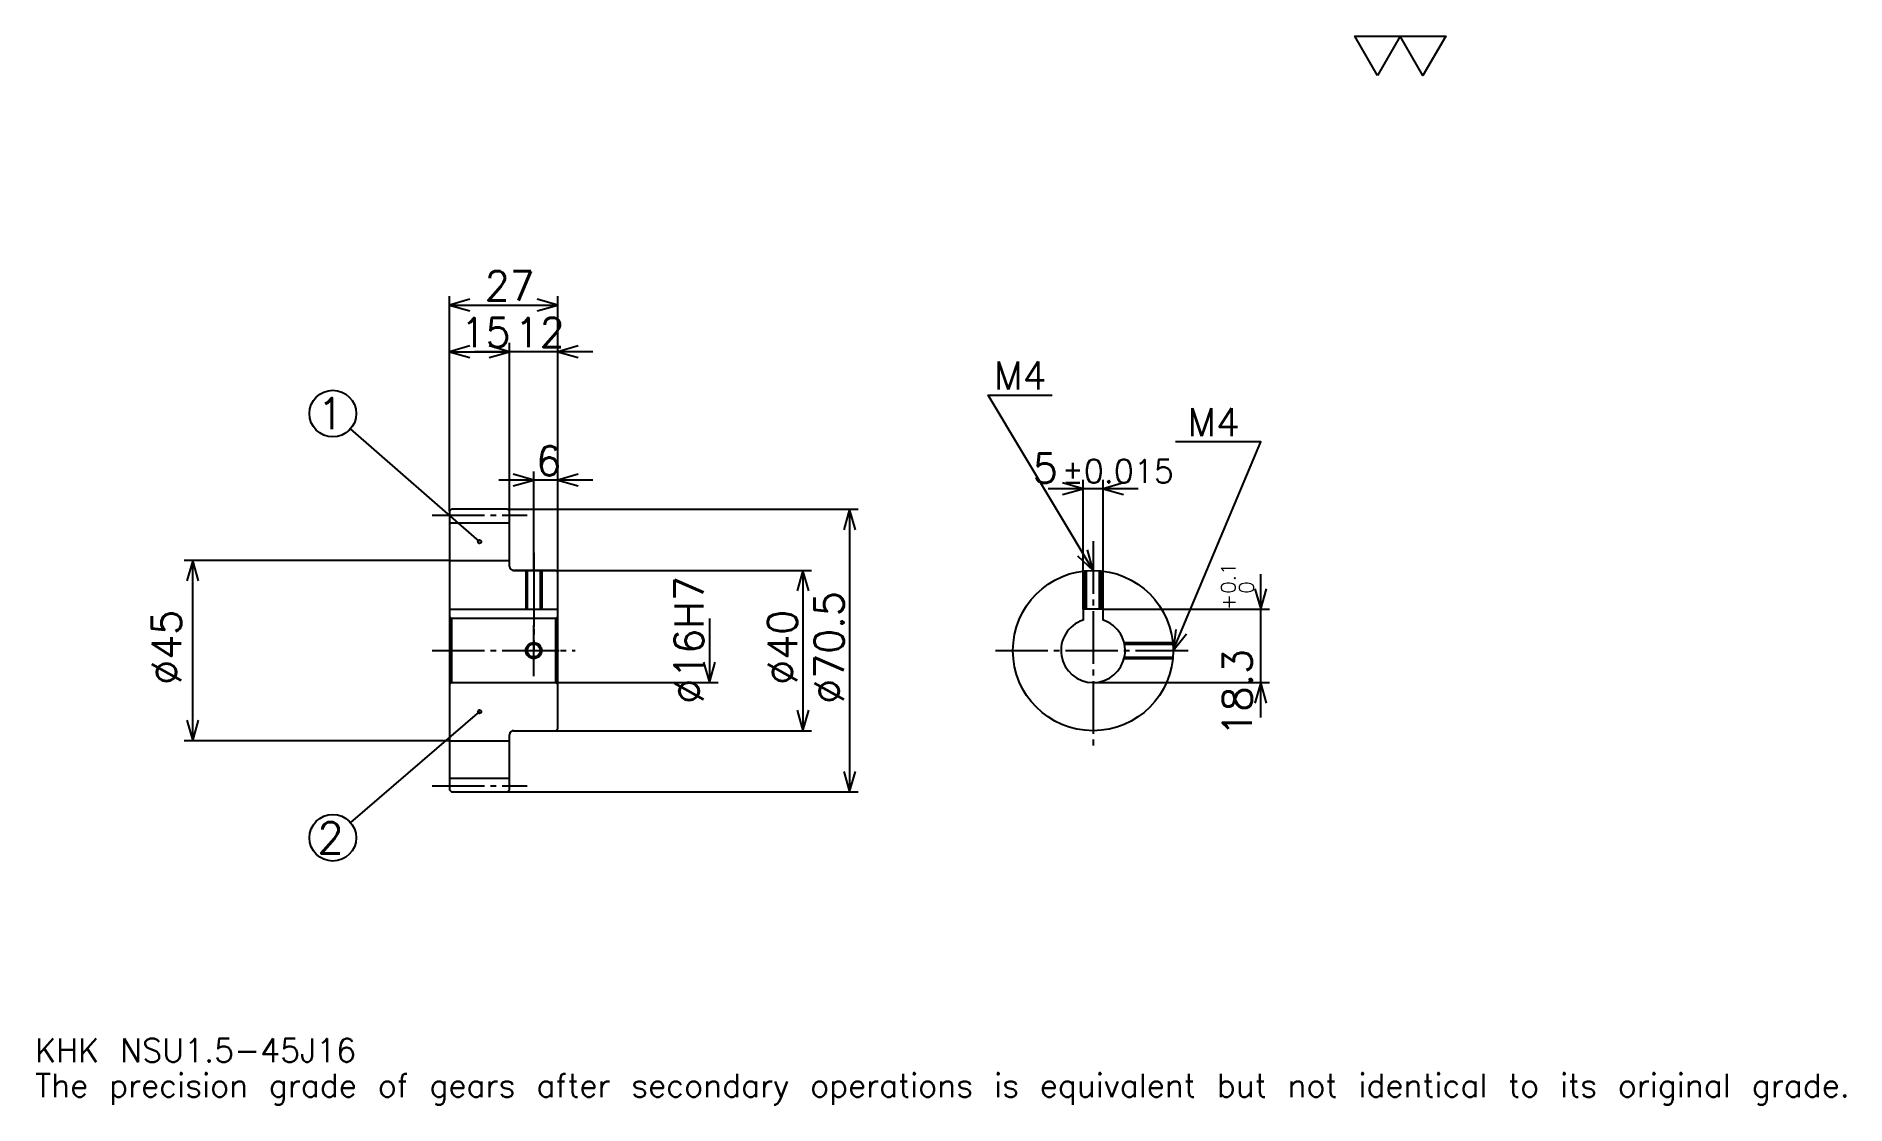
# Model space of a CAD drawing. Extents: x 15 to 466, y 5 to 272.
import ezdxf

# ---------------------------------------------------------------- set-up
doc = ezdxf.new("R2010")
doc.units = 0
doc.linetypes.add('DASHDOT', pattern=[17.478262, 13.108696, -1.456522, 1.456522, -1.456522])
doc.layers.get('0').update_dxf_attribs({"linetype": 'CONTINUOUS'})
doc.layers.add('DASHDOT', color=6, linetype='DASHDOT')
doc.styles.add('KANJI', font='TXT', dxfattribs={"bigfont": 'BIGFONT'})

msp = doc.modelspace()

# ---------------------------------------------------------------- linework, layer by layer
at = {"color": 5}
for p, q in [((117.978264, 153.956512), (117.978264, 207.119568)), ((117.978264, 204.934784), (144.978271, 204.934784)), ((144.978271, 153.956512), (144.978271, 207.119568)), ((132.978271, 153.956512), (132.978271, 195.467392)), ((117.978264, 193.282608), (132.978271, 193.282608)), ((153.717392, 193.282608), (124.239136, 193.282608)), ((125.478264, 145.894012), (93.238861, 174.007843)), ((138.978271, 153.956512), (138.978271, 163.42392)), ((153.717392, 161.239136), (130.239136, 161.239136)), ((289.82608, 159.097824), (267.347809, 159.097824)), ((276.086945, 129.006516), (276.086945, 161.282608)), ((281.086945, 129.006516), (281.086945, 161.282608)), ((117.978264, 153.456512), (117.978264, 153.956512)), ((132.478271, 153.956512), (144.978271, 153.956512)), ((132.978271, 153.456512), (132.978271, 153.956512)), ((138.978271, 138.706512), (138.978271, 153.956512)), ((138.978271, 138.706512), (138.978271, 153.956512)), ((144.978271, 153.956512), (219.989136, 153.956512)), ((144.978271, 138.206512), (144.978271, 153.956512)), ((217.804352, 153.956512), (217.804352, 83.45652)), ((117.978264, 141.206512), (51.70652, 141.206512)), ((53.891304, 96.20652), (53.891304, 141.206512)), ((133.978271, 138.706512), (144.978271, 138.706512)), ((144.978271, 138.706512), (208.33696, 138.706512)), ((206.152176, 138.706512), (206.152176, 98.70652)), ((320.434784, 101.967392), (320.434784, 137.745651)), ((182.847839, 126.70652), (182.847839, 110.70652)), ((281.086945, 129.006516), (322.619568, 129.006516)), ((144.978271, 110.70652), (185.032623, 110.70652)), ((278.586945, 110.70652), (322.619568, 110.70652)), ((125.478264, 103.45652), (93.26638, 75.773415)), ((117.978264, 96.20652), (51.70652, 96.20652)), ((133.978271, 98.70652), (144.978271, 98.70652)), ((144.978271, 98.70652), (208.33696, 98.70652)), ((132.478271, 83.45652), (144.978271, 83.45652)), ((144.978271, 83.45652), (219.989136, 83.45652))]:
    msp.add_line(p, q, dxfattribs=at)
at = {"color": 4}
for p, q in [((117.978264, 150.581512), (132.978271, 150.581512)), ((117.978264, 141.206512), (132.978271, 141.206512)), ((117.978264, 129.006516), (144.978271, 129.006516)), ((118.478264, 126.70652), (118.478264, 110.70652)), ((144.478271, 126.70652), (144.978271, 127.20652)), ((144.478271, 110.70652), (144.978271, 110.20652)), ((117.978264, 96.20652), (132.978271, 96.20652)), ((117.978264, 86.83152), (132.978271, 86.83152))]:
    msp.add_line(p, q, dxfattribs=at)
at = {"color": 7}
msp.add_lwpolyline([(349.565216, 262.17392), (343.884796, 272.02002), (366.606506, 272.02002), (360.926086, 262.17392), (355.245636, 272.02002), (349.565216, 262.17392)], dxfattribs=at)
at = {"color": 5}
for points in [[(123.076088, 206.391296), (117.978264, 204.934784), (123.076088, 203.478256)], [(139.880432, 203.478256), (144.978271, 204.934784), (139.880432, 206.391296)], [(123.076088, 194.739136), (117.978264, 193.282608), (123.076088, 191.82608)], [(127.88044, 191.82608), (132.978271, 193.282608), (127.88044, 194.739136)], [(127.88044, 191.82608), (132.978271, 193.282608), (127.88044, 194.739136)], [(150.07608, 194.739136), (144.978271, 193.282608), (150.07608, 191.82608)], [(278.586945, 138.706512), (252.369568, 182.402176), (268.391296, 182.402176)], [(298.586945, 118.70652), (320.434784, 170.75), (299.169586, 170.75)], [(133.880432, 159.782608), (138.978271, 161.239136), (133.880432, 162.695648)], [(150.07608, 162.695648), (144.978271, 161.239136), (150.07608, 159.782608)], [(270.989136, 157.641296), (276.086945, 159.097824), (270.989136, 160.554352)], [(286.184784, 160.554352), (281.086945, 159.097824), (286.184784, 157.641296)], [(219.260864, 148.858688), (217.804352, 153.956512), (216.347839, 148.858688)], [(55.347824, 136.108688), (53.891304, 141.206512), (52.434784, 136.108688)], [(274.715179, 142.328491), (278.586945, 138.706512), (277.213104, 143.82724)], [(207.608704, 133.608688), (206.152176, 138.706512), (204.695648, 133.608688)], [(318.978241, 134.10434), (320.434784, 129.006516), (321.891296, 134.10434)], [(299.217224, 123.970741), (298.586945, 118.70652), (301.903168, 122.843178)], [(181.391312, 115.804344), (182.847839, 110.70652), (184.304352, 115.804344)], [(321.891296, 105.608696), (320.434784, 110.70652), (318.978241, 105.608696)], [(52.434784, 101.304344), (53.891304, 96.20652), (55.347824, 101.304344)], [(204.695648, 103.804344), (206.152176, 98.70652), (207.608704, 103.804344)], [(216.347839, 88.554344), (217.804352, 83.45652), (219.260864, 88.554344)]]:
    msp.add_lwpolyline(points, dxfattribs=at)
at = {"color": 4}
for points in [[(132.978271, 139.706512), (132.978271, 153.456512), (132.478271, 153.956512), (118.478264, 153.956512), (117.978264, 153.456512), (117.978264, 110.20652)], [(133.978271, 98.70652), (144.478271, 98.70652), (144.978271, 99.20652), (144.978271, 138.206512), (144.478271, 138.706512), (133.978271, 138.706512)], [(136.978271, 138.706512), (136.978271, 129.006516)], [(137.358261, 138.706512), (137.358261, 129.006516)], [(140.598267, 138.706512), (140.598267, 129.006516)], [(140.978271, 138.706512), (140.978271, 129.006516)], [(276.586945, 129.006516), (276.586945, 138.606262)], [(276.966949, 129.006516), (276.966949, 138.640808)], [(280.20694, 129.006516), (280.20694, 138.640808)], [(280.586945, 129.006516), (280.586945, 138.606262)], [(117.978264, 110.20652), (118.478264, 110.70652), (144.478271, 110.70652), (144.478271, 126.70652), (118.478264, 126.70652), (117.978264, 127.20652)], [(281.086945, 126.305862), (281.086945, 129.006516), (276.086945, 129.006516), (276.086945, 126.305862)], [(286.332916, 120.70652), (298.486694, 120.70652)], [(286.421204, 120.326523), (298.52124, 120.326523)], [(286.332916, 116.70652), (298.486694, 116.70652)], [(286.421204, 117.086517), (298.52124, 117.086517)], [(117.978264, 110.20652), (117.978264, 83.95652), (118.478264, 83.45652), (132.478271, 83.45652), (132.978271, 83.95652), (132.978271, 97.70652)]]:
    msp.add_lwpolyline(points, dxfattribs=at)
at = {"color": 5}
for centre, radius in [((88.847832, 177.83696), 5.826087), ((125.478264, 145.894012), 0.436957), ((125.478264, 103.45652), 0.436957), ((88.847832, 71.976089), 5.826087)]:
    msp.add_circle(centre, radius, dxfattribs=at)
at = {"color": 4}
for centre, radius in [((278.586945, 118.70652), 20), ((138.978271, 118.70652), 1.62)]:
    msp.add_circle(centre, radius, dxfattribs=at)
at = {"color": 7}
msp.add_circle((138.978271, 118.70652), 2, dxfattribs=at)
at = {"color": 4}
for centre, radius, start, end in [((133.978271, 139.706512), 1, 180, 270), ((278.586945, 118.70652), 8, 108.20995733, 71.79004267), ((133.978271, 97.70652), 1, 90, 180)]:
    msp.add_arc(centre, radius, start, end, dxfattribs=at)
at = {"layer": 'DASHDOT', "color": 7}
for p, q in [((113.608696, 152.456512), (137.347824, 152.456512)), ((278.586945, 145.989136), (278.586945, 94.336952)), ((138.978271, 138.706512), (138.978271, 118.70652)), ((113.608696, 118.70652), (149.347824, 118.70652)), ((254.217407, 118.70652), (302.956512, 118.70652)), ((113.608696, 84.95652), (137.347824, 84.95652))]:
    msp.add_line(p, q, dxfattribs=at)
for points in [[(138.978271, 143.07608), (138.978271, 124.636955)], [(138.978271, 112.336952), (138.978271, 125.076088)], [(132.608704, 118.70652), (145.347824, 118.70652)]]:
    msp.add_lwpolyline(points, dxfattribs=at)

# ---------------------------------------------------------------- texts
at = {"color": 7, "style": 'KANJI'}
for s, height, p in [('27', 7.282609, (126.744568, 206.099991)), ('15', 7.282609, (120.744568, 194.447815)), ('12', 7.282609, (134.244568, 194.447815)), ('M4', 6.991305, (253.82608, 183.858704)), ('1', 7.768116, (84.963776, 173.952896)), ('M4', 6.991305, (302.082611, 172.206512)), ('6', 7.282609, (139.61142, 162.404343)), ('5', 7.282609, (263.554199, 160.554352)), ('%%p0.015', 5.826087, (270.763092, 160.554352)), ('2', 7.768116, (84.963776, 68.092026)), ('KHK NSU1.5-45J16', 5.826087, (14.565217, 16.02174)), ('The precision grade of gears after secondary operations is equivalent but not identical to its original grade.', 5.826087, (14.565217, 7.282609))]:
    msp.add_text(s, height=height, dxfattribs=at).set_placement(p)
for s, height, p in [('%%c16H7', 7.282609, (181.391312, 105.415756)), ('0.1', 3.641304, (314.171722, 132.861465)), ('0', 3.641304, (318.686951, 132.861465)), ('%%c70.5', 7.282609, (216.347839, 105.415756)), ('+', 3.641304, (314.171722, 128.783203)), ('%%c45', 7.282609, (50.978264, 110.149452)), ('%%c40', 7.282609, (204.695648, 110.149452)), ('18.3', 7.282609, (318.25, 97.261192))]:
    msp.add_text(s, height=height, rotation=90, dxfattribs=at).set_placement(p)

doc.saveas('drawing.dxf')
